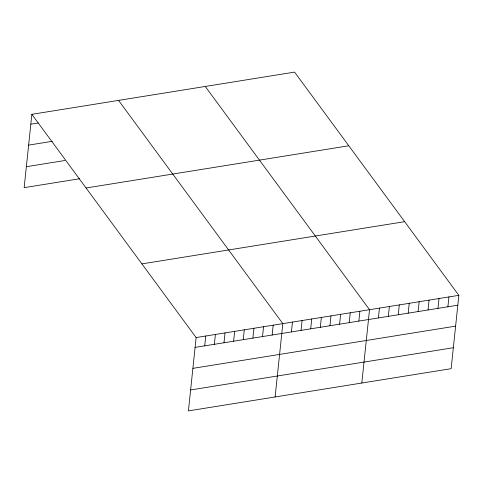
<?xml version="1.0" encoding="UTF-8"?>
<svg xmlns="http://www.w3.org/2000/svg" width="483" height="483" viewBox="0 0 483 483"><rect width="100%" height="100%" fill="white"/><g stroke="black" fill="none" stroke-linecap="round" stroke-linejoin="round"><path stroke-width="0.72" d="M31.86 114.326L196.122 337.557L188.418 410.894L451.14 368.674L458.85 295.342L294.588 72.106L31.86 114.326L24.15 187.658L79.725 178.728M204.72 345.852L205.758 336.011M214.355 344.307L215.388 334.465M223.991 342.761L225.024 332.914M233.621 341.209L234.653 331.368M243.257 339.664L244.289 329.817M252.887 338.112L253.925 328.271M262.523 336.566L263.555 326.725M272.152 335.021L273.191 325.174M275.117 396.96L282.821 323.628L118.558 100.392M291.424 331.924L292.457 322.076M301.054 330.372L302.092 320.531M310.69 328.826L311.722 318.985M320.32 327.281L321.358 317.434M329.955 325.729L330.988 315.888M339.591 324.184L340.624 314.336M349.221 322.632L350.253 312.791M358.857 321.086L359.889 311.245M361.815 383.031L369.525 309.694L205.257 86.463M378.412 317.941L379.451 308.1M388.338 316.347L389.37 306.506M398.264 314.753L399.296 304.912M408.189 313.159L409.222 303.318M418.115 311.565L419.147 301.718M428.041 309.971L429.073 300.124M437.966 308.371L438.999 298.53M447.892 306.777L448.924 296.936M30.821 124.167L38.235 122.978M28.624 145.117L52.333 141.308M26.354 166.707L64.885 160.513M86.065 187.99L348.792 145.775M141.917 263.893L404.645 221.673M196.122 337.557L458.85 295.342M195.09 347.404L457.818 305.184M192.886 368.354L455.614 326.134M190.616 389.944L453.344 347.724"/></g></svg>
